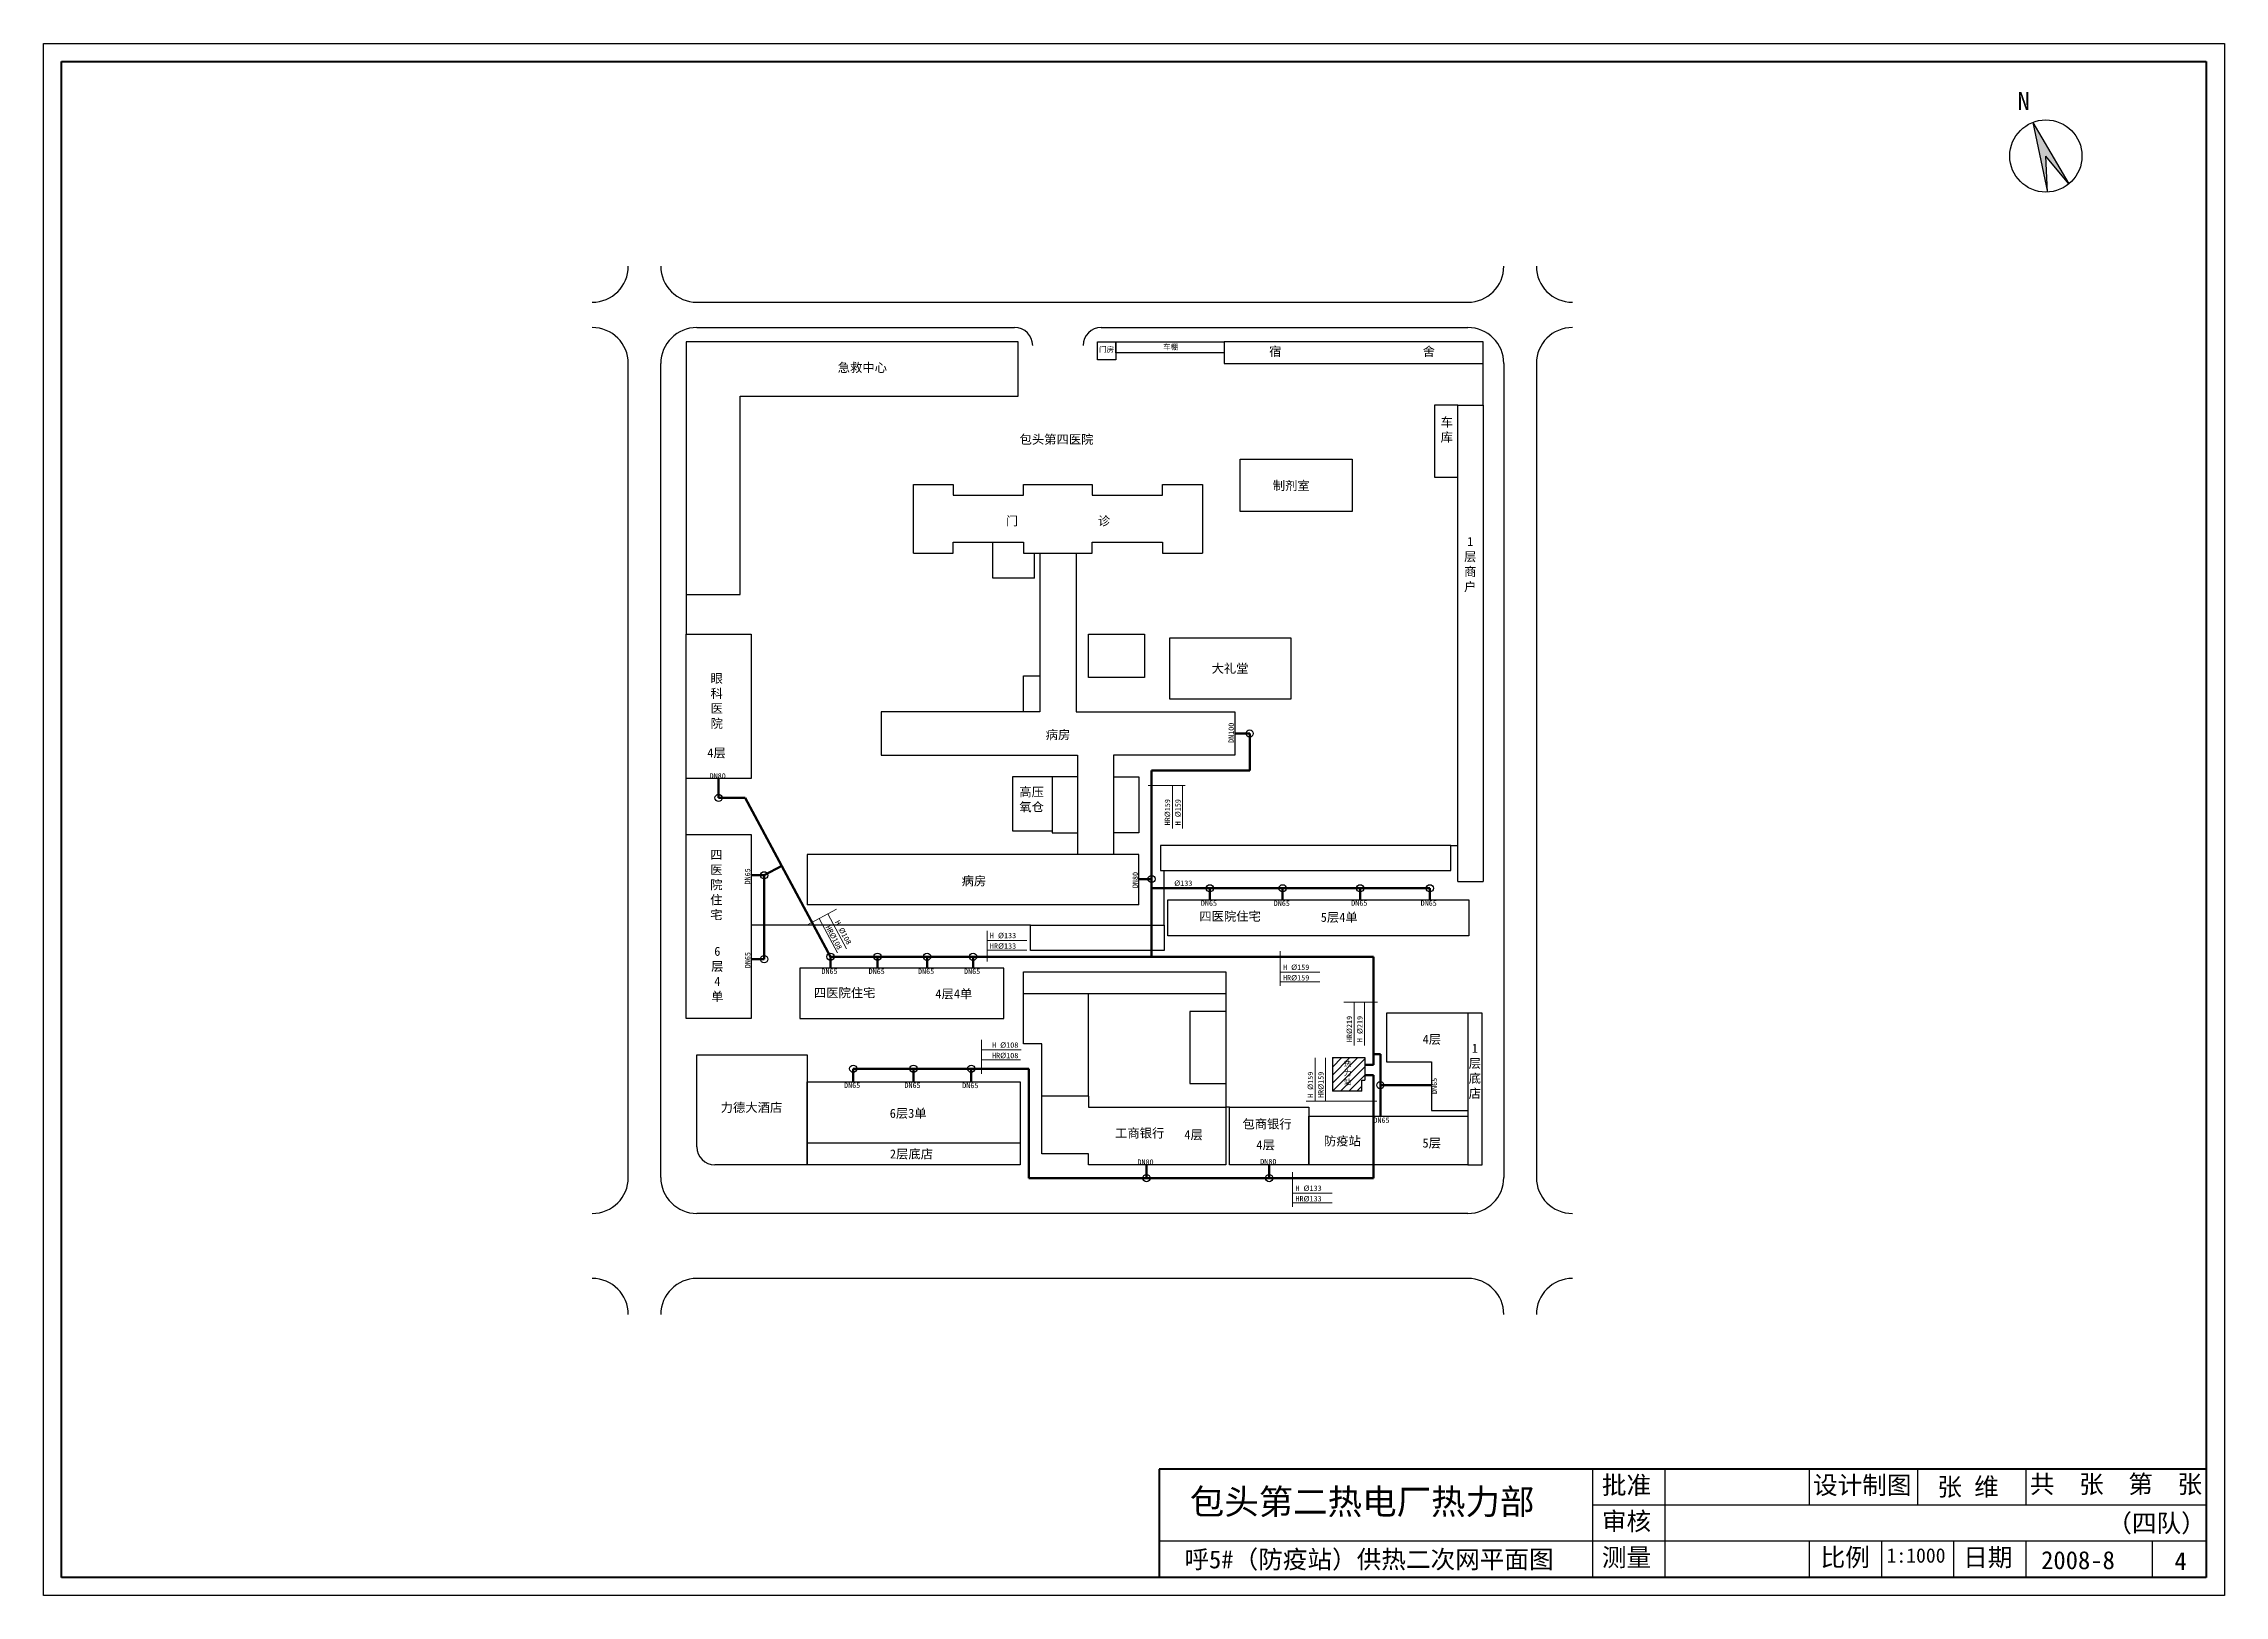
# Model space of a CAD drawing. Header units: millimetres. Extents: x 710 to 1314, y 285 to 715.
import ezdxf

# ---------------------------------------------------------------- set-up
doc = ezdxf.new("R2010")
doc.units = ezdxf.units.MM
doc.layers.add('围栏', color=3, linetype='Continuous')
doc.layers.add('边线', color=1, linetype='Continuous')
doc.layers.add('标注', color=7, linetype='Continuous', lineweight=18)
doc.layers.add('管道', color=7, linetype='Continuous', lineweight=50)

msp = doc.modelspace()

# ---------------------------------------------------------------- hatches: boundary and pattern name
msp.add_hatch(color=256).paths.add_polyline_path([(1261.15, 693.53), (1265.22, 674.21), (1264.74, 684.2), (1271.08, 676.47)])
at = {"layer": '标注'}
h = msp.add_hatch(dxfattribs=at)
h.set_pattern_fill('ANSI31', color=256, scale=0.5, style=0)
h.paths.add_polyline_path([(1076.12, 434.38), (1067.12, 434.38), (1067.12, 425.08), (1075.32, 425.08), (1075.32, 428.08), (1076.12, 428.08)])
h.paths.add_polyline_path([(1069.94, 433.74), (1072.73, 433.74), (1072.73, 425.64), (1069.94, 425.64)], flags=24)

# ---------------------------------------------------------------- linework, layer by layer
at = {"lineweight": 40}
for p, q in [((715.18, 290.35), (715.18, 710.35)), ((715.18, 710.35), (1309.18, 710.35)), ((1309.18, 710.35), (1309.18, 290.35)), ((1309.18, 320.35), (1019.18, 320.35)), ((1019.18, 320.35), (1019.18, 290.35)), ((1309.18, 290.35), (715.18, 290.35))]:
    msp.add_line(p, q, dxfattribs=at)
for p, q in [((1261.15, 693.53), (1265.22, 674.21)), ((1261.15, 693.53), (1271.08, 676.47)), ((1265.22, 674.21), (1264.74, 684.2)), ((1271.08, 676.47), (1264.74, 684.2)), ((891.12, 643.68), (1104.62, 643.68)), ((891.12, 636.68), (979.12, 636.68)), ((1003.12, 636.68), (1104.62, 636.68)), ((980.12, 632.68), (888.12, 632.68)), ((888.12, 632.68), (888.12, 562.68)), ((980.12, 617.68), (980.12, 632.68)), ((1002.12, 632.68), (1007.12, 632.68)), ((1002.12, 627.68), (1002.12, 632.68)), ((1007.12, 632.68), (1007.12, 627.68)), ((1007.12, 632.68), (1037.12, 632.68)), ((1007.12, 629.68), (1007.12, 632.68)), ((1037.12, 629.68), (1007.12, 629.68)), ((1037.12, 632.68), (1037.12, 629.68)), ((1037.12, 632.68), (1037.12, 626.68)), ((1108.92, 632.68), (1037.12, 632.68)), ((1108.92, 626.68), (1108.92, 632.68)), ((872.12, 401.18), (872.12, 626.68)), ((881.12, 401.18), (881.12, 626.68)), ((1007.12, 627.68), (1002.12, 627.68)), ((1037.12, 626.68), (1108.92, 626.68)), ((1114.62, 626.68), (1114.62, 401.18)), ((1123.62, 626.68), (1123.62, 401.18)), ((903.12, 562.68), (903.12, 617.68)), ((903.12, 617.68), (980.12, 617.68)), ((1095.42, 615.18), (1095.42, 595.18)), ((1101.92, 615.18), (1095.42, 615.18)), ((1101.92, 595.18), (1101.92, 615.18)), ((1101.92, 615.18), (1108.92, 615.18)), ((1101.92, 483.18), (1101.92, 615.18)), ((1108.92, 615.18), (1108.92, 483.18)), ((1041.62, 600.18), (1072.62, 600.18)), ((1041.62, 585.68), (1041.62, 600.18)), ((1072.62, 600.18), (1072.62, 585.68)), ((951.12, 574.18), (951.12, 593.18)), ((951.12, 593.18), (962.12, 593.18)), ((962.12, 593.18), (962.12, 590.18)), ((981.62, 590.18), (981.62, 593.18)), ((981.62, 593.18), (1000.62, 593.18)), ((1000.62, 593.18), (1000.62, 590.18)), ((1020.12, 590.18), (1020.12, 593.18)), ((1020.12, 593.18), (1031.12, 593.18)), ((1031.12, 593.18), (1031.12, 574.18)), ((1095.42, 595.18), (1101.92, 595.18)), ((962.12, 590.18), (981.62, 590.18)), ((1000.62, 590.18), (1020.12, 590.18)), ((1072.62, 585.68), (1041.62, 585.68)), ((951.12, 574.18), (962.12, 574.18)), ((962.12, 577.18), (981.62, 577.18)), ((962.12, 574.18), (962.12, 577.18)), ((973.12, 567.18), (973.12, 577.18)), ((981.62, 577.18), (981.62, 574.18)), ((981.62, 574.18), (1000.62, 574.18)), ((984.62, 567.18), (984.62, 574.18)), ((986.12, 574.18), (986.12, 530.18)), ((996.12, 574.18), (996.12, 530.18)), ((1000.62, 577.18), (1020.12, 577.18)), ((1000.62, 574.18), (1000.62, 577.18)), ((1020.12, 577.18), (1020.12, 574.18)), ((1020.12, 574.18), (1031.12, 574.18)), ((888.12, 562.68), (903.12, 562.68)), ((888.12, 562.68), (903.12, 562.68)), ((984.62, 567.18), (973.12, 567.18)), ((888.12, 511.68), (888.12, 551.68)), ((888.12, 551.68), (906.12, 551.68)), ((906.12, 551.68), (906.12, 511.68)), ((999.62, 539.68), (999.62, 551.68)), ((999.62, 551.68), (1015.12, 551.68)), ((1015.12, 551.68), (1015.12, 539.68)), ((1022.12, 550.68), (1055.62, 550.68)), ((1022.12, 533.68), (1022.12, 550.68)), ((1055.62, 550.68), (1055.62, 533.68)), ((981.62, 530.18), (981.62, 540.18)), ((981.62, 540.18), (986.12, 540.18)), ((986.12, 540.18), (986.12, 530.18)), ((1015.12, 539.68), (999.62, 539.68)), ((1055.62, 533.68), (1022.12, 533.68)), ((986.12, 530.18), (942.12, 530.18)), ((942.12, 530.18), (942.12, 518.18)), ((986.12, 530.18), (981.62, 530.18)), ((996.12, 530.18), (1040.12, 530.18)), ((1040.12, 530.18), (1040.12, 518.18)), ((942.12, 518.18), (996.52, 518.18)), ((996.52, 518.18), (996.52, 490.68)), ((1040.12, 518.18), (1006.52, 518.18)), ((1006.52, 518.18), (1006.52, 490.68)), ((1006.52, 518.18), (1006.52, 512.18)), ((906.12, 511.68), (888.12, 511.68)), ((989.52, 512.18), (978.52, 512.18)), ((978.52, 512.18), (978.52, 497.18)), ((989.52, 512.18), (989.52, 496.68)), ((996.52, 512.18), (989.52, 512.18)), ((1006.52, 512.18), (1013.52, 512.18)), ((1013.52, 512.18), (1013.52, 496.68)), ((888.12, 445.18), (888.12, 496.18)), ((888.12, 496.18), (906.12, 496.18)), ((906.12, 496.18), (906.12, 445.18)), ((978.52, 497.18), (989.52, 497.18)), ((989.52, 496.68), (996.52, 496.68)), ((1013.52, 496.68), (1006.52, 496.68)), ((1013.52, 490.68), (921.62, 490.68)), ((921.62, 490.68), (921.62, 476.68)), ((1013.52, 476.68), (1013.52, 490.68)), ((1099.92, 493.18), (1019.52, 493.18)), ((1019.52, 493.18), (1019.52, 486.18)), ((1099.92, 486.18), (1099.92, 493.18)), ((1019.52, 486.18), (1099.92, 486.18)), ((1021.52, 468.08), (1021.52, 478.08)), ((1021.52, 478.08), (1104.92, 478.08)), ((1101.92, 483.18), (1108.92, 483.18)), ((1104.92, 478.08), (1104.92, 468.08)), ((1013.52, 476.68), (921.62, 476.68)), ((983.52, 464.08), (983.52, 471.08)), ((983.52, 471.08), (1020.52, 471.08)), ((1020.52, 471.08), (1020.52, 464.08)), ((1104.92, 468.08), (1021.52, 468.08)), ((976.12, 459.18), (919.62, 459.18)), ((919.62, 459.18), (919.62, 445.18)), ((976.12, 445.18), (976.12, 459.18)), ((1020.52, 464.08), (983.52, 464.08)), ((981.62, 438.18), (981.62, 458.18)), ((981.62, 458.18), (1037.62, 458.18)), ((1037.62, 458.18), (1037.62, 404.68)), ((981.62, 452.18), (1037.62, 452.18)), ((999.62, 423.68), (999.62, 452.18)), ((1037.62, 447.18), (1027.62, 447.18)), ((1027.62, 447.18), (1027.62, 427.18)), ((1037.62, 452.18), (1037.62, 447.18)), ((906.12, 445.18), (888.12, 445.18)), ((919.62, 445.18), (976.12, 445.18)), ((1104.62, 446.68), (1082.12, 446.68)), ((1082.12, 446.68), (1082.12, 433.18)), ((1108.62, 446.68), (1104.62, 446.68)), ((1104.62, 446.68), (1104.62, 404.68)), ((1108.62, 404.68), (1108.62, 446.68)), ((891.12, 409.68), (891.12, 435.18)), ((891.12, 435.18), (921.62, 435.18)), ((921.62, 435.18), (921.62, 404.68)), ((986.62, 438.18), (981.62, 438.18)), ((986.62, 407.68), (986.62, 438.18)), ((1067.12, 434.38), (1076.12, 434.38)), ((1067.12, 434.38), (1067.12, 425.08)), ((1076.12, 434.38), (1076.12, 428.08)), ((1082.12, 433.18), (1094.62, 433.18)), ((1094.62, 433.18), (1094.62, 419.68)), ((921.62, 404.68), (921.62, 427.68)), ((921.62, 427.68), (980.62, 427.68)), ((980.62, 427.68), (980.62, 404.68)), ((999.62, 423.68), (986.62, 423.68)), ((999.62, 423.68), (999.62, 420.68)), ((1027.62, 427.18), (1037.62, 427.18)), ((1075.32, 425.08), (1067.12, 425.08)), ((1075.32, 425.08), (1075.32, 428.08)), ((1075.32, 428.08), (1076.12, 428.08)), ((999.62, 420.68), (1037.62, 420.68)), ((1038.62, 404.68), (1038.62, 420.68)), ((1038.62, 420.68), (1060.62, 420.68)), ((1060.62, 420.68), (1060.62, 404.68)), ((1060.62, 404.68), (1060.62, 418.18)), ((1060.62, 418.18), (1104.62, 418.18)), ((1094.62, 419.68), (1104.62, 419.68)), ((1104.62, 418.18), (1104.62, 404.68)), ((980.62, 410.68), (921.62, 410.68)), ((999.62, 407.68), (986.62, 407.68)), ((999.62, 404.68), (999.62, 407.68)), ((921.62, 404.68), (896.12, 404.68)), ((980.62, 404.68), (921.62, 404.68)), ((1037.62, 404.68), (999.62, 404.68)), ((1060.62, 404.68), (1038.62, 404.68)), ((1104.62, 404.68), (1060.62, 404.68)), ((1104.62, 404.68), (1108.62, 404.68)), ((1104.62, 391.18), (891.12, 391.18)), ((1104.62, 373.18), (891.12, 373.18)), ((1139.18, 320.35), (1139.18, 290.35)), ((1159.18, 320.35), (1159.18, 290.35)), ((1199.18, 320.35), (1199.18, 310.35)), ((1229.22, 320.35), (1229.22, 310.35)), ((1259.18, 320.35), (1259.18, 310.35)), ((1309.18, 310.35), (1139.18, 310.35)), ((1309.18, 300.35), (1019.18, 300.35)), ((1199.18, 300.35), (1199.18, 290.35)), ((1219.18, 300.35), (1219.18, 290.35)), ((1239.18, 300.35), (1239.18, 290.35)), ((1259.18, 300.35), (1259.18, 290.35)), ((1294.18, 300.35), (1294.18, 290.35))]:
    msp.add_line(p, q)
for centre, radius in [((1264.74, 684.2), 10), ((1044.22, 524.18), 1), ((897.12, 506.33), 1), ((909.74, 484.88), 1), ((1017.06, 483.86), 1), ((1033.18, 481.29), 1), ((1053.35, 481.29), 1), ((1074.81, 481.29), 1), ((1094.12, 481.29), 1), ((909.74, 461.66), 1), ((928.11, 462.33), 1), ((941.15, 462.33), 1), ((954.86, 462.33), 1), ((967.61, 462.33), 1), ((934.42, 431.29), 1), ((951.12, 431.29), 1), ((967.11, 431.29), 1), ((1080.41, 426.73), 1), ((1015.64, 400.98), 1), ((1049.62, 400.98), 1)]:
    msp.add_circle(centre, radius)
for centre, radius, start, end in [((862.12, 653.68), 10, 270, 360), ((891.12, 653.68), 10, 180, 270), ((1104.62, 653.68), 10, 270, 0), ((1133.62, 653.68), 10, 180, 270), ((862.12, 626.68), 10, 0, 90), ((891.12, 626.68), 10, 90, 180), ((979.12, 631.68), 5, 0, 90), ((1003.12, 631.68), 5, 90, 180), ((1104.62, 626.68), 10, 0, 90), ((1133.62, 626.68), 10, 90, 180), ((896.12, 409.68), 5, 180, 270), ((862.12, 401.18), 10, 270, 0), ((891.12, 401.18), 10, 180, 270), ((1104.62, 401.18), 10, 270, 0), ((1133.62, 401.18), 10, 180, 270), ((862.12, 363.18), 10, 360, 90), ((891.12, 363.18), 10, 90, 180), ((1104.62, 363.18), 10, 0, 90), ((1133.62, 363.18), 10, 90, 180)]:
    msp.add_arc(centre, radius, start, end)
at = {"layer": '围栏'}
for p, q in [((1108.92, 615.18), (1108.92, 626.68)), ((888.12, 562.68), (888.12, 551.68)), ((888.12, 496.18), (888.12, 511.68)), ((1099.92, 493.18), (1101.92, 493.18)), ((1020.52, 471.08), (1020.52, 486.18)), ((983.52, 471.08), (906.12, 471.08)), ((1038.62, 420.68), (1037.62, 420.68))]:
    msp.add_line(p, q, dxfattribs=at)
at = {"layer": '标注'}
for p, q in [((1026.35, 509.8), (1016.07, 509.8)), ((1022.81, 497.82), (1022.81, 509.8)), ((1025.61, 497.82), (1025.61, 509.8)), ((921.55, 471.08), (929.83, 475.51)), ((930.08, 463.36), (924.96, 472.91)), ((932.53, 464.5), (927.35, 474.18)), ((971.49, 460.96), (971.49, 469.49)), ((971.49, 466.83), (982.48, 466.83)), ((971.49, 464.13), (982.48, 464.13)), ((1052.68, 454.25), (1052.68, 463.85)), ((1052.68, 458.04), (1063.67, 458.04)), ((1052.68, 455.33), (1063.67, 455.33)), ((1079.66, 449.72), (1070.3, 449.72)), ((1073.19, 437.74), (1073.19, 449.72)), ((1075.99, 437.74), (1075.99, 449.72)), ((969.94, 429.91), (969.94, 439.3)), ((980.93, 436.49), (969.94, 436.49)), ((980.77, 433.78), (969.94, 433.78)), ((1062.4, 422.29), (1062.4, 434.27)), ((1065.2, 422.29), (1065.2, 434.27)), ((1079.4, 422.29), (1059.9, 422.29)), ((1056.12, 393.02), (1056.12, 402.62)), ((1056.12, 396.81), (1067.11, 396.81)), ((1056.12, 394.11), (1067.11, 394.11))]:
    msp.add_line(p, q, dxfattribs=at)
at = {"layer": '管道'}
for p, q in [((1044.22, 524.18), (1040.12, 524.18)), ((1044.22, 513.96), (1044.22, 524.18)), ((1017.06, 483.86), (1017.06, 513.96)), ((1017.06, 513.96), (1044.22, 513.96)), ((897.12, 506.33), (897.12, 511.68)), ((904.53, 506.33), (897.12, 506.33)), ((928.11, 462.33), (904.53, 506.33)), ((909.74, 484.88), (906.12, 484.88)), ((909.74, 484.88), (914.63, 487.49)), ((909.74, 484.88), (909.74, 461.66)), ((1017.06, 483.86), (1013.52, 483.86)), ((1017.06, 462.33), (1017.06, 483.86)), ((1017.06, 481.29), (1094.12, 481.29)), ((1033.18, 481.29), (1033.18, 478.08)), ((1053.35, 481.29), (1053.35, 478.08)), ((1074.81, 481.29), (1074.81, 478.08)), ((1094.12, 481.29), (1094.12, 478.08)), ((909.74, 461.66), (906.12, 461.66)), ((1078.48, 462.33), (928.11, 462.33)), ((928.11, 462.33), (928.11, 459.18)), ((941.15, 462.33), (941.15, 459.18)), ((954.86, 462.33), (954.86, 459.18)), ((967.61, 462.33), (967.61, 459.18)), ((1078.48, 432.4), (1078.48, 462.33)), ((1078.48, 435.28), (1080.41, 435.28)), ((1080.41, 435.28), (1080.41, 418.18)), ((951.12, 431.29), (934.42, 431.29)), ((934.42, 431.29), (934.42, 427.68)), ((983.1, 431.29), (951.12, 431.29)), ((951.12, 431.29), (951.12, 427.68)), ((967.11, 431.29), (967.11, 427.68)), ((983.1, 400.98), (983.1, 431.29)), ((1076.12, 432.4), (1078.48, 432.4)), ((1076.12, 429.54), (1078.48, 429.54)), ((1078.48, 429.54), (1078.48, 400.98)), ((1080.41, 426.73), (1094.62, 426.73)), ((1078.48, 400.98), (983.1, 400.98)), ((1015.64, 404.68), (1015.64, 400.98)), ((1049.62, 404.68), (1049.62, 400.98))]:
    msp.add_line(p, q, dxfattribs=at)
at = {"layer": '边线'}
for p, q in [((710.18, 715.35), (1314.18, 715.35)), ((710.18, 285.35), (710.18, 715.35)), ((1314.18, 715.35), (1314.18, 285.35)), ((1314.18, 285.35), (710.18, 285.35))]:
    msp.add_line(p, q, dxfattribs=at)

# ---------------------------------------------------------------- texts
at = {"attachment_point": 1}
for s, insert, char_height, width in [('N', (1256.89, 701.94), 5, 13.437), ('{\\fSimHei|b0|i0|c134|p2;包头第二热电厂热力部}', (1027.63, 314.81), 7, 133.3392), ('{\\fFangSong_GB2312|b0|i0|c134|p49;批准}', (1141.77, 318.41), 5, 88.5221), ('{\\fFangSong_GB2312|b0|i0|c134|p49;设计制图}', (1200.24, 318.41), 5, 88.5221), ('{\\fFangSong_GB2312|b0|i0|c134|p49;共  张  第  张}', (1260.32, 318.68), 5, 88.5221), ('{\\fFangSong_GB2312|b0|i0|c134|p49;审核}', (1141.77, 308.41), 5, 88.5221), ('{\\fSimSun|b0|i0|c134|p54;呼}5#{\\fSimSun|b0|i0|c134|p54;（防疫站）供热二次网平面图}', (1026.13, 297.84), 5, 146.006), ('{\\fFangSong_GB2312|b0|i0|c134|p49;测量}', (1141.77, 298.41), 5, 88.5221), ('{\\fFangSong_GB2312|b0|i0|c134|p49;比例}', (1202.36, 298.41), 5, 88.5221), ('{\\fFangSong_GB2312|b0|i0|c134|p49;日期}', (1241.85, 298.41), 5, 88.5221)]:
    msp.add_mtext(s, dxfattribs=dict(at, insert=insert, char_height=char_height, width=width))
at = {"layer": '标注'}
for s, insert, char_height, width, attachment_point in [('{\\fSimSun|b0|i0|c134|p54;门房}', (1002.48, 631.33), 1.5, 4.0301, 1), ('{\\fSimSun|b0|i0|c134|p54;车棚}', (1020.23, 632.05), 1.5, 6.6732, 1), ('{\\fSimSun|b0|i0|c134|p54;宿                       舍}', (1049.61, 631.31), 2.5, 63.3575, 1), ('{\\fSimSun|b0|i0|c134|p54;急救中心}', (930.13, 626.82), 2.5, 30.089, 1), ('{\\fSimSun|b0|i0|c134|p54;车库}', (1097.11, 611.73), 2.5, 2.8945, 1), ('{\\fSimSun|b0|i0|c134|p54;包头第四医院}', (980.49, 606.94), 2.5, 29.7565, 1), ('{\\fSimSun|b0|i0|c134|p54;制剂室}', (1050.61, 594.12), 2.5, 14.0738, 1), ('{\\fSimSun|b0|i0|c134|p54;门             诊}', (976.66, 584.34), 2.5, 41.83, 1), ('1{\\fSimSun|b0|i0|c134|p54;层商户}', (1105.31, 570.97), 2.5, 2.4588, 5), ('{\\fSimSun|b0|i0|c134|p54;大礼堂}', (1033.68, 543.48), 2.5, 14.9405, 1), ('{\\fSimSun|b0|i0|c134|p54;眼科医院}', (894.9, 540.71), 2.5, 2.2646, 1), ('4{\\fSimSun|b0|i0|c134|p54;层}', (894.02, 520.09), 2.5, 7.3086, 1), ('{\\fSimSun|b0|i0|c134|p54;病房}', (987.73, 525.1), 2.5, 15.058, 1), ('DN80', (894.63, 513.18), 1.5, 5.3808, 1), ('{\\fSimSun|b0|i0|c134|p54;高压氧仓}', (980.43, 509.26), 2.5, 9.0869, 1), ('{\\fSimSun|b0|i0|c134|p54;四医院住宅}', (894.8, 491.85), 2.5, 5.9562, 1), ('{\\fSimSun|b0|i0|c134|p54;病房}', (964.43, 484.59), 2.5, 15.058, 1), ('%%C133', (1023.32, 483.45), 1.5, 9.9494, 1), ('DN65', (1030.7, 477.93), 1.5, 5.3808, 1), ('DN65', (1050.88, 477.89), 1.5, 5.3808, 1), ('DN65', (1072.35, 477.96), 1.5, 5.3808, 1), ('DN65', (1091.57, 477.93), 1.5, 5.3808, 1), ('{\\fSimSun|b0|i0|c134|p54;四医院住宅}', (1030.26, 474.78), 2.5, 26.125, 1), ('5{\\fSimSun|b0|i0|c134|p54;层}4{\\fSimSun|b0|i0|c134|p54;单}', (1063.91, 474.49), 2.5, 24.5631, 1), ('H %%C133', (972.27, 468.95), 1.5, 14.4416, 1), ('HR%%C133', (972.27, 466.05), 1.5, 14.4416, 1), ('6{\\fSimSun|b0|i0|c134|p54;层}4{\\fSimSun|b0|i0|c134|p54;单}', (896.78, 457.44), 2.5, 1.4893, 5), ('DN65', (925.61, 459.06), 1.5, 5.3808, 1), ('DN65', (938.67, 459.04), 1.5, 5.3808, 1), ('DN65', (952.36, 459.06), 1.5, 5.3808, 1), ('DN65', (965.11, 459.04), 1.5, 5.3808, 1), ('H %%C159', (1053.46, 460.16), 1.5, 14.4416, 1), ('{\\fSimSun|b0|i0|c134|p54;四医院住宅}', (923.52, 453.58), 2.5, 26.125, 1), ('4{\\fSimSun|b0|i0|c134|p54;层}4{\\fSimSun|b0|i0|c134|p54;单}', (957.18, 453.29), 2.5, 24.5631, 1), ('HR%%C159', (1053.46, 457.25), 1.5, 14.4416, 1), ('H %%C108', (980.15, 438.6), 1.5, 14.4416, 3), ('HR%%C108', (980.15, 435.7), 1.5, 14.4416, 3), ('4{\\fSimSun|b0|i0|c134|p54;层}', (1092.12, 440.69), 2.5, 7.4582, 1), ('1{\\fSimSun|b0|i0|c134|p54;层底店}', (1106.59, 430.57), 2.5, 1.4419, 5), ('{\\fSimSun|b0|i0|c134|p54;热力站}', (1070.31, 433.37), 1.5, 1.3784, 1), ('DN65', (931.89, 427.45), 1.5, 5.3808, 1), ('DN65', (948.61, 427.45), 1.5, 5.3808, 1), ('DN65', (964.61, 427.41), 1.5, 5.3808, 1), ('{\\fSimSun|b0|i0|c134|p54;力德大酒店}', (897.71, 421.8), 2.5, 17.8227, 1), ('6{\\fSimSun|b0|i0|c134|p54;层}3{\\fSimSun|b0|i0|c134|p54;单}', (944.53, 420.19), 2.5, 24.5631, 1), ('{\\fSimSun|b0|i0|c134|p54;包商银行}', (1042.22, 417.23), 2.5, 22.3517, 1), ('DN65', (1078.48, 417.78), 1.5, 5.3808, 1), ('{\\fSimSun|b0|i0|c134|p54;工商银行}', (1006.94, 414.7), 2.5, 23.1056, 1), ('4{\\fSimSun|b0|i0|c134|p54;层}', (1026.14, 414.26), 2.5, 7.5938, 1), ('4{\\fSimSun|b0|i0|c134|p54;层}', (1046.09, 411.47), 2.5, 7.4582, 1), ('{\\fSimSun|b0|i0|c134|p54;防疫站}', (1064.79, 412.52), 2.5, 25.9435, 1), ('5{\\fSimSun|b0|i0|c134|p54;层}', (1092.08, 411.94), 2.5, 7.4341, 1), ('2{\\fSimSun|b0|i0|c134|p54;层底店}', (944.59, 408.92), 2.5, 19.3432, 1), ('DN80', (1013.13, 406.18), 1.5, 5.3808, 1), ('DN80', (1047.14, 406.3), 1.5, 5.3808, 1), ('H %%C133', (1056.9, 398.93), 1.5, 14.4416, 1), ('HR%%C133', (1056.9, 396.02), 1.5, 14.4416, 1), ('{\\fKaiTi_GB2312|b0|i0|c134|p49;张 维}', (1234.67, 317.96), 5, 30.3874, 1), ('{\\fKaiTi_GB2312|b0|i0|c134|p49;（四队）}', (1281.75, 307.86), 5, 30.3874, 1), ('{\\H0.8x;1:1000}', (1220.62, 298.42), 5, 42.6517, 1), ('2008-8', (1263.43, 297.62), 5, 42.6517, 1), ('4', (1300.35, 297.36), 5, 42.6517, 1)]:
    msp.add_mtext(s, dxfattribs=dict(at, insert=insert, char_height=char_height, width=width, attachment_point=attachment_point))
at = {"layer": '标注', "char_height": 1.5}
for s, insert, width, attachment_point, rotation in [('DN100', (1038.34, 521.57), 5.3808, 1, 90), ('HR%%C159', (1020.69, 498.73), 14.035, 1, 90), ('H %%C159', (1023.59, 498.73), 14.035, 1, 90), ('DN65', (904.38, 482.35), 5.3808, 1, 90), ('DN80', (1011.77, 481.33), 5.3808, 1, 90), ('H %%C108', (934.03, 466.19), 14.4416, 3, 298.17954), ('HR%%C108', (931.47, 464.81), 14.4416, 3, 298.17954), ('DN65', (904.44, 459.14), 5.3808, 1, 90), ('HR%%C219', (1071.07, 438.65), 14.035, 1, 90), ('H %%C219', (1073.97, 438.65), 14.035, 1, 90), ('H %%C159', (1060.29, 423.19), 14.035, 1, 90), ('HR%%C159', (1063.19, 423.19), 14.035, 1, 90), ('DN65', (1094.62, 424.28), 5.3808, 1, 90)]:
    msp.add_mtext(s, dxfattribs=dict(at, insert=insert, width=width, attachment_point=attachment_point, rotation=rotation))

doc.saveas('drawing.dxf')
